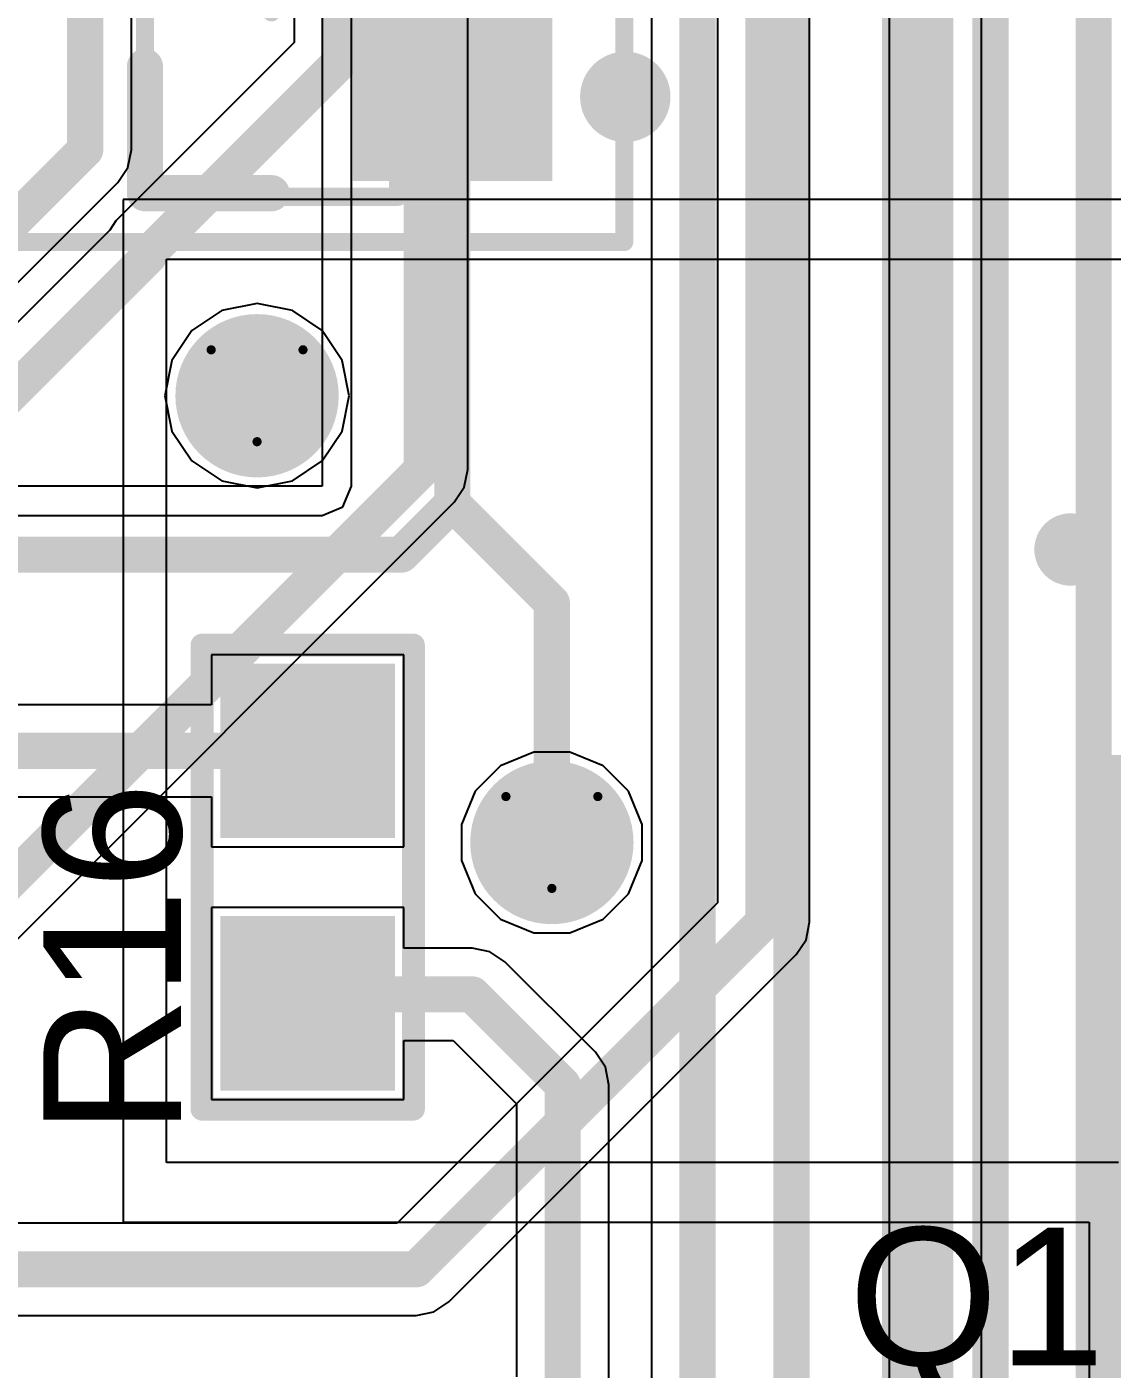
# Model space of a CAD drawing. Header units: inches. Extents: x 0 to 423, y -3 to 110.
# Drawn here: x 46.81 to 52.81, y 25.03 to 32.45 of the extents above; entities that cross this region are included whole.
import ezdxf

# ---------------------------------------------------------------- set-up
doc = ezdxf.new("R2010")
doc.units = ezdxf.units.IN
for name, color, linetype in [('Bottom Layer', 5, 'Continuous'), ('Bottom Solder', 6, 'Continuous'), ('Drill Drawing', 1, 'Continuous'), ('Mechanical 13', 56, 'Continuous'), ('Mechanical 15', 56, 'Continuous'), ('Mechanical 4', 56, 'Continuous'), ('Mid Layer', 16, 'Continuous'), ('Mid Layer 2', 76, 'Continuous'), ('Top Layer', 1, 'Continuous'), ('Top Overlay', 2, 'Continuous'), ('Top Paste', 8, 'Continuous'), ('Top Solder', 216, 'Continuous'), ('Via Holes', 16, 'Continuous')]:
    doc.layers.add(name, color=color, linetype=linetype)
doc.styles.add('Arial', font='', dxfattribs={"height": 0.2})
doc.styles.get('Arial').set_extended_font_data('Arial')

# ---------------------------------------------------------------- blocks, each defined once
blk = doc.blocks.new('SOT23_50')
at = {"layer": 'Top Layer'}
for points in [[(-1.44999583, 0.5690158799999999), (-1.44999583, 1.33101588), (-0.54999509, 1.33101588), (-0.5499950899999999, 0.56901588)], [(0.54999509, -0.3810000000000001), (0.5499950899999999, 0.3809999999999999), (1.44999583, 0.3810000000000001), (1.44999583, -0.3809999999999999)], [(-1.44999837, -1.3310108), (-1.44999837, -0.5690108), (-0.5499976300000001, -0.5690107999999999), (-0.5499976299999999, -1.3310108)]]:
    blk.add_hatch(color=1, dxfattribs=at).paths.add_polyline_path(points)
at = {"layer": 'Top Paste'}
for points in [[(-1.44999583, 0.5690158799999999), (-1.44999583, 1.33101588), (-0.54999509, 1.33101588), (-0.5499950899999999, 0.56901588)], [(0.54999509, -0.3810000000000001), (0.5499950899999999, 0.3809999999999999), (1.44999583, 0.3810000000000001), (1.44999583, -0.3809999999999999)], [(-1.44999837, -1.3310108), (-1.44999837, -0.5690108), (-0.5499976300000001, -0.5690107999999999), (-0.5499976299999999, -1.3310108)]]:
    blk.add_hatch(color=8, dxfattribs=at).paths.add_polyline_path(points)
at = {"layer": 'Top Solder'}
for points in [[(-1.55159583, 0.4674158799999999), (-1.55159583, 1.43261588), (-0.44839509, 1.43261588), (-0.4483950899999999, 0.4674158800000001)], [(0.44839509, -0.4826), (0.4483950899999999, 0.4825999999999999), (1.55159583, 0.4826), (1.55159583, -0.4825999999999999)], [(-1.55159837, -1.4326108), (-1.55159837, -0.4674108), (-0.4483976300000001, -0.4674107999999999), (-0.4483976299999999, -1.4326108)]]:
    blk.add_hatch(color=216, dxfattribs=at).paths.add_polyline_path(points)
at = {"layer": 'Mechanical 13'}
for points in [[(-0.70002654, -1.51998934, 0.0999998, 0.0999998, 0), (-0.70002908, 1.5199868, 0.0999998, 0.0999998, 0)], [(0.6999732, 1.5199868, 0.0999998, 0.0999998, 0), (-0.70002908, 1.5199868, 0.0999998, 0.0999998, 0)], [(0.69997066, -1.51998934, 0.0999998, 0.0999998, 0), (0.6999732, 1.5199868, 0.0999998, 0.0999998, 0)], [(0.69997066, -1.51998934, 0.0999998, 0.0999998, 0), (-0.70002654, -1.51998934, 0.0999998, 0.0999998, 0)]]:
    blk.add_lwpolyline(points, format="xyseb", dxfattribs=at)
for points in [[(-0.72502776, 1.5199868, 0.0499999, 0.0499999, 1), (-0.6750303999999999, 1.5199868, 0.0499999, 0.0499999, 1)], [(-0.72502776, 1.5199868, 0.0499999, 0.0499999, 1), (-0.6750303999999999, 1.5199868, 0.0499999, 0.0499999, 1)], [(0.67497452, 1.5199868, 0.0499999, 0.0499999, 1), (0.72497188, 1.5199868, 0.0499999, 0.0499999, 1)], [(0.67497452, 1.5199868, 0.0499999, 0.0499999, 1), (0.72497188, 1.5199868, 0.0499999, 0.0499999, 1)], [(-0.72502522, -1.51998934, 0.0499999, 0.0499999, 1), (-0.6750278599999999, -1.51998934, 0.0499999, 0.0499999, 1)], [(-0.72502522, -1.51998934, 0.0499999, 0.0499999, 1), (-0.6750278599999999, -1.51998934, 0.0499999, 0.0499999, 1)], [(0.6749719799999999, -1.51998934, 0.0499999, 0.0499999, 1), (0.72496934, -1.51998934, 0.0499999, 0.0499999, 1)], [(0.6749719799999999, -1.51998934, 0.0499999, 0.0499999, 1), (0.72496934, -1.51998934, 0.0499999, 0.0499999, 1)]]:
    blk.add_lwpolyline(points, format="xyseb", close=True, dxfattribs=at)
at = {"layer": 'Mechanical 15'}
for points in [[(-1.95001134, 1.77001678, 0.0999998, 0.0999998, 0), (1.95001134, 1.77002186, 0.0999998, 0.0999998, 0)], [(-1.95001134, -1.76997614, 0.0999998, 0.0999998, 0), (-1.95001134, 1.77001678, 0.0999998, 0.0999998, 0)], [(1.95001134, -1.7699736, 0.0999998, 0.0999998, 0), (1.95001134, 1.77002186, 0.0999998, 0.0999998, 0)], [(-5.08e-06, -0.49997106, 0.0999998, 0.0999998, 0), (0, 0.5000243999999999, 0.0999998, 0.0999998, 0)], [(0.49996852, 0, 0.0999998, 0.0999998, 0), (-0.5000243999999999, 0, 0.0999998, 0.0999998, 0)], [(-1.95001134, -1.76997614, 0.0999998, 0.0999998, 0), (1.95001134, -1.7699736, 0.0999998, 0.0999998, 0)]]:
    blk.add_lwpolyline(points, format="xyseb", dxfattribs=at)
for points in [[(-1.97501002, 1.77001678, 0.0499999, 0.0499999, 1), (-1.92501266, 1.77001678, 0.0499999, 0.0499999, 1)], [(-1.97501002, 1.77001678, 0.0499999, 0.0499999, 1), (-1.92501266, 1.77001678, 0.0499999, 0.0499999, 1)], [(1.92501266, 1.77002186, 0.0499999, 0.0499999, 1), (1.97501002, 1.77002186, 0.0499999, 0.0499999, 1)], [(1.92501266, 1.77002186, 0.0499999, 0.0499999, 1), (1.97501002, 1.77002186, 0.0499999, 0.0499999, 1)], [(-0.02499868, 0.5000243999999999, 0.0499999, 0.0499999, 1), (0.02499868, 0.5000243999999999, 0.0499999, 0.0499999, 1)], [(-0.52502308, 0, 0.0499999, 0.0499999, 1), (-0.47502572, 0, 0.0499999, 0.0499999, 1)], [(0.47496984, 0, 0.0499999, 0.0499999, 1), (0.5249672, 0, 0.0499999, 0.0499999, 1)], [(-0.02500376, -0.49997106, 0.0499999, 0.0499999, 1), (0.0249936, -0.49997106, 0.0499999, 0.0499999, 1)], [(-1.97501002, -1.76997614, 0.0499999, 0.0499999, 1), (-1.92501266, -1.76997614, 0.0499999, 0.0499999, 1)], [(-1.97501002, -1.76997614, 0.0499999, 0.0499999, 1), (-1.92501266, -1.76997614, 0.0499999, 0.0499999, 1)], [(1.92501266, -1.7699736, 0.0499999, 0.0499999, 1), (1.97501002, -1.7699736, 0.0499999, 0.0499999, 1)], [(1.92501266, -1.7699736, 0.0499999, 0.0499999, 1), (1.97501002, -1.7699736, 0.0499999, 0.0499999, 1)]]:
    blk.add_lwpolyline(points, format="xyseb", close=True, dxfattribs=at)
at = {"layer": 'Top Overlay'}
for points in [[(-1.47499578, 1.79999894, 0.2499995, 0.2499995, 1), (-1.72499782, 1.79999894, 0.2499995, 0.2499995, 1)], [(-1.78749706, 1.79999894, 0.12499848, 0.12499848, 1), (-1.66249858, 1.79999894, 0.12499848, 0.12499848, 1)], [(-1.53749502, 1.79999894, 0.12499848, 0.12499848, 1), (-1.41249654, 1.79999894, 0.12499848, 0.12499848, 1)], [(-0.0499999, 1.5000224, 0.0999998, 0.0999998, 1), (0.0499999, 1.5000224, 0.0999998, 0.0999998, 1)], [(0.64997076, 1.5000224, 0.0999998, 0.0999998, 1), (0.74997056, 1.5000224, 0.0999998, 0.0999998, 1)], [(0.64997076, 1.5000224, 0.0999998, 0.0999998, 1), (0.74997056, 1.5000224, 0.0999998, 0.0999998, 1)], [(0.64996822, 0.7999984, 0.0999998, 0.0999998, 1), (0.74996802, 0.7999984, 0.0999998, 0.0999998, 1)], [(0.64996822, -0.7999984, 0.0999998, 0.0999998, 1), (0.74996802, -0.7999984, 0.0999998, 0.0999998, 1)], [(-0.0499999, -1.5000224, 0.0999998, 0.0999998, 1), (0.0499999, -1.5000224, 0.0999998, 0.0999998, 1)], [(0.64997076, -1.50001732, 0.0999998, 0.0999998, 1), (0.74997056, -1.50001732, 0.0999998, 0.0999998, 1)], [(0.64997076, -1.50001732, 0.0999998, 0.0999998, 1), (0.74997056, -1.50001732, 0.0999998, 0.0999998, 1)]]:
    blk.add_lwpolyline(points, format="xyseb", close=True, dxfattribs=at)
for points in [[(0.69997066, 1.5000224, 0.1999996, 0.1999996, 0), (0, 1.5000224, 0.1999996, 0.1999996, 0)], [(0.69996812, 0.7999984, 0.1999996, 0.1999996, 0), (0.69997066, 1.5000224, 0.1999996, 0.1999996, 0)], [(0.69997066, -1.50001732, 0.1999996, 0.1999996, 0), (0.69996812, -0.7999984, 0.1999996, 0.1999996, 0)], [(0, -1.5000224, 0.1999996, 0.1999996, 0), (0.69997066, -1.50001732, 0.1999996, 0.1999996, 0)]]:
    blk.add_lwpolyline(points, format="xyseb", dxfattribs=at)
blk = doc.blocks.new('0603C_TBD_117')
at = {"layer": 'Top Layer'}
for points in [[(-0.3809999999999999, 0.3809999999999999), (0.3809999999999999, 0.3809999999999999), (0.3809999999999999, -0.3809999999999999), (-0.3809999999999999, -0.3809999999999999)], [(1.016, 0.3809999999999999), (1.778, 0.3809999999999999), (1.778, -0.3809999999999999), (1.016, -0.3809999999999999)]]:
    blk.add_hatch(color=1, dxfattribs=at).paths.add_polyline_path(points)
at = {"layer": 'Top Paste'}
for points in [[(-0.3809999999999999, 0.3809999999999999), (0.3809999999999999, 0.3809999999999999), (0.3809999999999999, -0.3809999999999999), (-0.3809999999999999, -0.3809999999999999)], [(1.016, 0.3809999999999999), (1.778, 0.3809999999999999), (1.778, -0.3809999999999999), (1.016, -0.3809999999999999)]]:
    blk.add_hatch(color=8, dxfattribs=at).paths.add_polyline_path(points)
at = {"layer": 'Top Solder'}
for points in [[(-0.4826, 0.4826), (0.4826, 0.4826), (0.4826, -0.4826), (-0.4826, -0.4826)], [(0.9143999999999999, 0.4826), (1.8796, 0.4826), (1.8796, -0.4826), (0.9143999999999999, -0.4826)]]:
    blk.add_hatch(color=216, dxfattribs=at).paths.add_polyline_path(points)
at = {"layer": 'Top Overlay'}
for points in [[(-0.5841999999999999, 0.5841999999999999, 0.127, 0.127, 0), (-0.5841999999999999, -0.5841999999999999, 0.127, 0.127, 0)], [(-0.5841999999999999, 0.5841999999999999, 0.127, 0.127, 0), (1.9812, 0.5841999999999999, 0.127, 0.127, 0)], [(1.9812, 0.5841999999999999, 0.127, 0.127, 0), (1.9812, -0.5841999999999999, 0.127, 0.127, 0)], [(-0.5841999999999999, -0.5841999999999999, 0.127, 0.127, 0), (1.9812, -0.5841999999999999, 0.127, 0.127, 0)]]:
    blk.add_lwpolyline(points, format="xyseb", dxfattribs=at)
for points in [[(-0.61595, 0.5841999999999999, 0.0635, 0.0635, 1), (-0.5524499999999999, 0.5841999999999999, 0.0635, 0.0635, 1)], [(-0.61595, 0.5841999999999999, 0.0635, 0.0635, 1), (-0.5524499999999999, 0.5841999999999999, 0.0635, 0.0635, 1)], [(1.94945, 0.5841999999999999, 0.0635, 0.0635, 1), (2.01295, 0.5841999999999999, 0.0635, 0.0635, 1)], [(1.94945, 0.5841999999999999, 0.0635, 0.0635, 1), (2.01295, 0.5841999999999999, 0.0635, 0.0635, 1)], [(-0.61595, -0.5841999999999999, 0.0635, 0.0635, 1), (-0.5524499999999999, -0.5841999999999999, 0.0635, 0.0635, 1)], [(-0.61595, -0.5841999999999999, 0.0635, 0.0635, 1), (-0.5524499999999999, -0.5841999999999999, 0.0635, 0.0635, 1)], [(1.94945, -0.5841999999999999, 0.0635, 0.0635, 1), (2.01295, -0.5841999999999999, 0.0635, 0.0635, 1)], [(1.94945, -0.5841999999999999, 0.0635, 0.0635, 1), (2.01295, -0.5841999999999999, 0.0635, 0.0635, 1)]]:
    blk.add_lwpolyline(points, format="xyseb", close=True, dxfattribs=at)
blk = doc.blocks.new('SOT23_130')
at = {"layer": 'Top Layer'}
for points in [[(-1.44999837, 0.5690107999999999), (-1.44999837, 1.3310108), (-0.54999763, 1.3310108), (-0.54999763, 0.5690107999999999)], [(0.54999763, -0.3809999999999999), (0.54999763, 0.3809999999999999), (1.44999837, 0.3809999999999999), (1.44999837, -0.3809999999999999)], [(-1.44999837, -1.3310108), (-1.44999837, -0.5690107999999999), (-0.54999763, -0.5690107999999999), (-0.54999763, -1.3310108)]]:
    blk.add_hatch(color=1, dxfattribs=at).paths.add_polyline_path(points)
at = {"layer": 'Top Paste'}
for points in [[(-1.44999837, 0.5690107999999999), (-1.44999837, 1.3310108), (-0.54999763, 1.3310108), (-0.54999763, 0.5690107999999999)], [(0.54999763, -0.3809999999999999), (0.54999763, 0.3809999999999999), (1.44999837, 0.3809999999999999), (1.44999837, -0.3809999999999999)], [(-1.44999837, -1.3310108), (-1.44999837, -0.5690107999999999), (-0.54999763, -0.5690107999999999), (-0.54999763, -1.3310108)]]:
    blk.add_hatch(color=8, dxfattribs=at).paths.add_polyline_path(points)
at = {"layer": 'Top Solder'}
for points in [[(-1.55159837, 0.4674108), (-1.55159837, 1.4326108), (-0.44839763, 1.4326108), (-0.44839763, 0.4674108)], [(0.44839763, -0.4826), (0.44839763, 0.4826), (1.55159837, 0.4826), (1.55159837, -0.4826)], [(-1.55159837, -1.4326108), (-1.55159837, -0.4674108), (-0.44839763, -0.4674108), (-0.44839763, -1.4326108)]]:
    blk.add_hatch(color=216, dxfattribs=at).paths.add_polyline_path(points)
at = {"layer": 'Mechanical 13'}
for points in [[(0.6999732, 1.5199868, 0.0999998, 0.0999998, 0), (-0.700024, 1.5199868, 0.0999998, 0.0999998, 0)], [(-0.700024, 1.5199868, 0.0999998, 0.0999998, 0), (-0.700024, -1.5199868, 0.0999998, 0.0999998, 0)], [(0.6999732, 1.5199868, 0.0999998, 0.0999998, 0), (0.6999732, -1.5199868, 0.0999998, 0.0999998, 0)], [(0.6999732, -1.5199868, 0.0999998, 0.0999998, 0), (-0.700024, -1.5199868, 0.0999998, 0.0999998, 0)]]:
    blk.add_lwpolyline(points, format="xyseb", dxfattribs=at)
for points in [[(-0.7250226799999999, 1.5199868, 0.0499999, 0.0499999, 1), (-0.6750253199999999, 1.5199868, 0.0499999, 0.0499999, 1)], [(-0.7250226799999999, 1.5199868, 0.0499999, 0.0499999, 1), (-0.6750253199999999, 1.5199868, 0.0499999, 0.0499999, 1)], [(0.67497452, 1.5199868, 0.0499999, 0.0499999, 1), (0.72497188, 1.5199868, 0.0499999, 0.0499999, 1)], [(0.67497452, 1.5199868, 0.0499999, 0.0499999, 1), (0.72497188, 1.5199868, 0.0499999, 0.0499999, 1)], [(-0.7250226799999999, -1.5199868, 0.0499999, 0.0499999, 1), (-0.6750253199999999, -1.5199868, 0.0499999, 0.0499999, 1)], [(-0.7250226799999999, -1.5199868, 0.0499999, 0.0499999, 1), (-0.6750253199999999, -1.5199868, 0.0499999, 0.0499999, 1)], [(0.67497452, -1.5199868, 0.0499999, 0.0499999, 1), (0.72497188, -1.5199868, 0.0499999, 0.0499999, 1)], [(0.67497452, -1.5199868, 0.0499999, 0.0499999, 1), (0.72497188, -1.5199868, 0.0499999, 0.0499999, 1)]]:
    blk.add_lwpolyline(points, format="xyseb", close=True, dxfattribs=at)
at = {"layer": 'Mechanical 15'}
for points in [[(1.9500088, 1.7700244, 0.0999998, 0.0999998, 0), (-1.9500088, 1.7700244, 0.0999998, 0.0999998, 0)], [(-1.9500088, 1.7700244, 0.0999998, 0.0999998, 0), (-1.9500088, -1.7699736, 0.0999998, 0.0999998, 0)], [(1.9500088, 1.7700244, 0.0999998, 0.0999998, 0), (1.9500088, -1.7699736, 0.0999998, 0.0999998, 0)], [(0, 0.5000243999999999, 0.0999998, 0.0999998, 0), (0, -0.4999736, 0.0999998, 0.0999998, 0)], [(0.4999736, 0, 0.0999998, 0.0999998, 0), (-0.5000243999999999, 0, 0.0999998, 0.0999998, 0)], [(1.9500088, -1.7699736, 0.0999998, 0.0999998, 0), (-1.9500088, -1.7699736, 0.0999998, 0.0999998, 0)]]:
    blk.add_lwpolyline(points, format="xyseb", dxfattribs=at)
for points in [[(-1.97500748, 1.7700244, 0.0499999, 0.0499999, 1), (-1.92501012, 1.7700244, 0.0499999, 0.0499999, 1)], [(-1.97500748, 1.7700244, 0.0499999, 0.0499999, 1), (-1.92501012, 1.7700244, 0.0499999, 0.0499999, 1)], [(1.92501012, 1.7700244, 0.0499999, 0.0499999, 1), (1.97500748, 1.7700244, 0.0499999, 0.0499999, 1)], [(1.92501012, 1.7700244, 0.0499999, 0.0499999, 1), (1.97500748, 1.7700244, 0.0499999, 0.0499999, 1)], [(-0.02499868, 0.5000243999999999, 0.0499999, 0.0499999, 1), (0.02499868, 0.5000243999999999, 0.0499999, 0.0499999, 1)], [(-0.52502308, 0, 0.0499999, 0.0499999, 1), (-0.47502572, 0, 0.0499999, 0.0499999, 1)], [(0.47497492, 0, 0.0499999, 0.0499999, 1), (0.52497228, 0, 0.0499999, 0.0499999, 1)], [(-0.02499868, -0.4999736, 0.0499999, 0.0499999, 1), (0.02499868, -0.4999736, 0.0499999, 0.0499999, 1)], [(-1.97500748, -1.7699736, 0.0499999, 0.0499999, 1), (-1.92501012, -1.7699736, 0.0499999, 0.0499999, 1)], [(-1.97500748, -1.7699736, 0.0499999, 0.0499999, 1), (-1.92501012, -1.7699736, 0.0499999, 0.0499999, 1)], [(1.92501012, -1.7699736, 0.0499999, 0.0499999, 1), (1.97500748, -1.7699736, 0.0499999, 0.0499999, 1)], [(1.92501012, -1.7699736, 0.0499999, 0.0499999, 1), (1.97500748, -1.7699736, 0.0499999, 0.0499999, 1)]]:
    blk.add_lwpolyline(points, format="xyseb", close=True, dxfattribs=at)
at = {"layer": 'Top Overlay'}
for points in [[(0.6999732, 1.5000224, 0.1999996, 0.1999996, 0), (0, 1.5000224, 0.1999996, 0.1999996, 0)], [(0.6999732, 1.5000224, 0.1999996, 0.1999996, 0), (0.6999732, 0.7999984, 0.1999996, 0.1999996, 0)], [(0.6999732, -0.7999984, 0.1999996, 0.1999996, 0), (0.6999732, -1.5000224, 0.1999996, 0.1999996, 0)], [(0.6999732, -1.5000224, 0.1999996, 0.1999996, 0), (0, -1.5000224, 0.1999996, 0.1999996, 0)]]:
    blk.add_lwpolyline(points, format="xyseb", dxfattribs=at)
for points in [[(-0.0499999, 1.5000224, 0.0999998, 0.0999998, 1), (0.0499999, 1.5000224, 0.0999998, 0.0999998, 1)], [(0.6499733, 1.5000224, 0.0999998, 0.0999998, 1), (0.7499731, 1.5000224, 0.0999998, 0.0999998, 1)], [(0.6499733, 1.5000224, 0.0999998, 0.0999998, 1), (0.7499731, 1.5000224, 0.0999998, 0.0999998, 1)], [(-1.83079898, 0.9671989799999999, 0.2499995, 0.2499995, 1), (-2.08080102, 0.9671989799999999, 0.2499995, 0.2499995, 1)], [(-2.14330026, 0.9671989799999999, 0.12499848, 0.12499848, 1), (-2.01830178, 0.9671989799999999, 0.12499848, 0.12499848, 1)], [(-1.89329822, 0.9671989799999999, 0.12499848, 0.12499848, 1), (-1.76829974, 0.9671989799999999, 0.12499848, 0.12499848, 1)], [(0.6499733, 0.7999984, 0.0999998, 0.0999998, 1), (0.7499731, 0.7999984, 0.0999998, 0.0999998, 1)], [(0.6499733, -0.7999984, 0.0999998, 0.0999998, 1), (0.7499731, -0.7999984, 0.0999998, 0.0999998, 1)], [(-0.0499999, -1.5000224, 0.0999998, 0.0999998, 1), (0.0499999, -1.5000224, 0.0999998, 0.0999998, 1)], [(0.6499733, -1.5000224, 0.0999998, 0.0999998, 1), (0.7499731, -1.5000224, 0.0999998, 0.0999998, 1)], [(0.6499733, -1.5000224, 0.0999998, 0.0999998, 1), (0.7499731, -1.5000224, 0.0999998, 0.0999998, 1)]]:
    blk.add_lwpolyline(points, format="xyseb", close=True, dxfattribs=at)

msp = doc.modelspace()

# ---------------------------------------------------------------- hatches: boundary and pattern name
at = {"layer": 'Bottom Layer'}
h = msp.add_hatch(color=5, dxfattribs=at)
edge = h.paths.add_edge_path()
edge.add_arc((48.08000036, 30.41000014), 0.3499993, 0, 360)
h = msp.add_hatch(color=5, dxfattribs=at)
edge = h.paths.add_edge_path()
edge.add_arc((49.70990058, 27.93994412), 0.3499993, 0, 360)
at = {"layer": 'Bottom Solder'}
h = msp.add_hatch(color=6, dxfattribs=at)
edge = h.paths.add_edge_path()
edge.add_arc((48.08000036, 30.41000014), 0.4515993, 0, 360)
h = msp.add_hatch(color=6, dxfattribs=at)
edge = h.paths.add_edge_path()
edge.add_arc((49.70990058, 27.93994412), 0.4515993, 0, 360)
at = {"layer": 'Mid Layer'}
h = msp.add_hatch(color=16, dxfattribs=at)
edge = h.paths.add_edge_path()
edge.add_arc((48.08000036, 30.41000014), 0.3499993, 0, 360)
h = msp.add_hatch(color=16, dxfattribs=at)
edge = h.paths.add_edge_path()
edge.add_arc((49.70990058, 27.93994412), 0.3499993, 0, 360)
at = {"layer": 'Mid Layer 2'}
h = msp.add_hatch(color=76, dxfattribs=at)
edge = h.paths.add_edge_path()
edge.add_arc((48.08000036, 30.41000014), 0.3499993, 0, 360)
h = msp.add_hatch(color=76, dxfattribs=at)
edge = h.paths.add_edge_path()
edge.add_arc((49.70990058, 27.93994412), 0.3499993, 0, 360)
at = {"layer": 'Top Layer'}
h = msp.add_hatch(color=1, dxfattribs=at)
edge = h.paths.add_edge_path()
edge.add_arc((48.08000036, 30.41000014), 0.3499993, 0, 360)
h = msp.add_hatch(color=1, dxfattribs=at)
edge = h.paths.add_edge_path()
edge.add_arc((49.70990058, 27.93994412), 0.3499993, 0, 360)
at = {"layer": 'Top Solder'}
h = msp.add_hatch(color=216, dxfattribs=at)
edge = h.paths.add_edge_path()
edge.add_arc((48.08000036, 30.41000014), 0.4515993, 0, 360)
h = msp.add_hatch(color=216, dxfattribs=at)
edge = h.paths.add_edge_path()
edge.add_arc((49.70990058, 27.93994412), 0.4515993, 0, 360)
at = {"layer": 'Via Holes'}
h = msp.add_hatch(color=7, dxfattribs=at)
edge = h.paths.add_edge_path()
edge.add_arc((48.08000036, 30.41000014), 0.2499995, 0, 360)
h = msp.add_hatch(color=7, dxfattribs=at)
edge = h.paths.add_edge_path()
edge.add_arc((49.70990058, 27.93994412), 0.2499995, 0, 360)

# ---------------------------------------------------------------- linework, layer by layer
at = {"layer": 'Bottom Layer'}
for p, q in [((48.28510282, 49.57106672), (48.28510282, 32.36267594)), ((47.38489634, 31.7700025), (47.38489634, 44.56852909999999)), ((49.2448977, 30.00147416), (49.2448977, 37.41169301999999)), ((52.08479296, 23.91989628), (52.08479296, 37.45507622)), ((51.57499972, 37.34949604), (51.57499972, 24.025479)), ((51.13489646, 27.49999834), (51.13489646, 36.2825157)), ((50.62510322, 36.17693552), (50.62510322, 27.60557852)), ((48.28510282, 32.36267594), (47.29976062, 31.37733374)), ((47.36549328, 31.67245634), (47.38489634, 31.7700025)), ((47.31023811999999, 31.5897641), (47.36549328, 31.67245634)), ((44.05724742, 28.33677086), (47.31023811999999, 31.5897641)), ((47.26544268, 31.32597494), (42.94371904, 27.0042513)), ((47.29976062, 31.37733374), (47.26544268, 31.32597494)), ((49.22549464, 29.90393054), (49.2448977, 30.00147416)), ((49.17024202, 29.82123576), (49.22549464, 29.90393054)), ((45.31089997999999, 25.96189626), (49.17024202, 29.82123576)), ((50.62510322, 27.60557852), (48.85442096, 25.83489626)), ((51.11549339999999, 27.40245218), (51.13489646, 27.49999834)), ((51.06023824, 27.31975994), (51.11549339999999, 27.40245218)), ((49.14023954, 25.39976124), (51.06023824, 27.31975994)), ((48.85442096, 25.83489626), (45.35649552, 25.83489626)), ((49.0575473, 25.34450608), (49.14023954, 25.39976124)), ((38.52993056, 25.32510302), (48.96000114, 25.32510302)), ((48.96000114, 25.32510302), (49.0575473, 25.34450608))]:
    msp.add_line(p, q, dxfattribs=at)
for points in [[(48.53999944, 32.25709576, 0.1999996, 0.1999996, 0), (48.53999944, 56.00999974, 0.1999996, 0.1999996, 0)], [(48.99000108, 30.00147416, 0.1999996, 0.1999996, 0), (48.99000108, 51.40000134, 0.1999996, 0.1999996, 0)], [(47.12999971999999, 31.7700025, 0.1999996, 0.1999996, 0), (47.12999971999999, 44.56852909999999, 0.1999996, 0.1999996, 0)], [(51.82989634, 23.91989628, 0.1999996, 0.1999996, 0), (51.82989634, 37.45507622, 0.1999996, 0.1999996, 0)], [(50.87999984, 27.49999834, 0.1999996, 0.1999996, 0), (50.87999984, 36.2825157, 0.1999996, 0.1999996, 0)], [(47.47999901999999, 31.19709534, 0.1999996, 0.1999996, 0), (48.53999944, 32.25709576, 0.1999996, 0.1999996, 0)], [(43.8770014, 28.51700164, 0.1999996, 0.1999996, 0), (47.12999971999999, 31.7700025, 0.1999996, 0.1999996, 0)], [(42.97994452, 26.67999998, 0.1999996, 0.1999996, 0), (47.47999901999999, 31.18005448, 0.1999996, 0.1999996, 0)], [(47.47999901999999, 31.18005448, 0.1999996, 0.1999996, 0), (47.47999901999999, 31.19709534, 0.1999996, 0.1999996, 0)], [(45.09852804, 26.11000112, 0.1999996, 0.1999996, 0), (48.99000108, 30.00147416, 0.1999996, 0.1999996, 0)], [(48.96000114, 25.57999964, 0.1999996, 0.1999996, 0), (50.87999984, 27.49999834, 0.1999996, 0.1999996, 0)], [(38.52993056, 25.57999964, 0.1999996, 0.1999996, 0), (48.96000114, 25.57999964, 0.1999996, 0.1999996, 0)]]:
    msp.add_lwpolyline(points, format="xyseb", dxfattribs=at)
for points in [[(48.48999954, 32.25709576, 0.0999998, 0.0999998, 1), (48.58999934, 32.25709576, 0.0999998, 0.0999998, 1)], [(48.48999954, 32.25709576, 0.0999998, 0.0999998, 1), (48.58999934, 32.25709576, 0.0999998, 0.0999998, 1)], [(47.07999982, 31.7700025, 0.0999998, 0.0999998, 1), (47.17999962, 31.7700025, 0.0999998, 0.0999998, 1)], [(47.07999982, 31.7700025, 0.0999998, 0.0999998, 1), (47.17999962, 31.7700025, 0.0999998, 0.0999998, 1)], [(47.42999912, 31.19709534, 0.0999998, 0.0999998, 1), (47.52999892, 31.19709534, 0.0999998, 0.0999998, 1)], [(47.42999912, 31.19709534, 0.0999998, 0.0999998, 1), (47.52999892, 31.19709534, 0.0999998, 0.0999998, 1)], [(47.42999912, 31.18005448, 0.0999998, 0.0999998, 1), (47.52999892, 31.18005448, 0.0999998, 0.0999998, 1)], [(47.42999912, 31.18005448, 0.0999998, 0.0999998, 1), (47.52999892, 31.18005448, 0.0999998, 0.0999998, 1)], [(48.94000118, 30.00147416, 0.0999998, 0.0999998, 1), (49.04000098, 30.00147416, 0.0999998, 0.0999998, 1)], [(48.94000118, 30.00147416, 0.0999998, 0.0999998, 1), (49.04000098, 30.00147416, 0.0999998, 0.0999998, 1)], [(50.82999994, 27.49999834, 0.0999998, 0.0999998, 1), (50.92999973999999, 27.49999834, 0.0999998, 0.0999998, 1)], [(50.82999994, 27.49999834, 0.0999998, 0.0999998, 1), (50.92999973999999, 27.49999834, 0.0999998, 0.0999998, 1)], [(48.91000124, 25.57999964, 0.0999998, 0.0999998, 1), (49.01000103999999, 25.57999964, 0.0999998, 0.0999998, 1)], [(48.91000124, 25.57999964, 0.0999998, 0.0999998, 1), (49.01000103999999, 25.57999964, 0.0999998, 0.0999998, 1)]]:
    msp.add_lwpolyline(points, format="xyseb", close=True, dxfattribs=at)
at = {"layer": 'Drill Drawing'}
for points in [[(47.82600036, 30.66400014, 0.0508, 0.0508, 0), (48.33400036, 30.66400014, 0.0508, 0.0508, 0)], [(47.82600036, 30.66400014, 0.0508, 0.0508, 0), (48.08000036, 30.15600014, 0.0508, 0.0508, 0)], [(48.08000036, 30.15600014, 0.0508, 0.0508, 0), (48.33400036, 30.66400014, 0.0508, 0.0508, 0)], [(49.45590058, 28.19394412, 0.0508, 0.0508, 0), (49.96390057999999, 28.19394412, 0.0508, 0.0508, 0)], [(49.45590058, 28.19394412, 0.0508, 0.0508, 0), (49.70990058, 27.68594411999999, 0.0508, 0.0508, 0)], [(49.70990058, 27.68594411999999, 0.0508, 0.0508, 0), (49.96390057999999, 28.19394412, 0.0508, 0.0508, 0)]]:
    msp.add_lwpolyline(points, format="xyseb", dxfattribs=at)
for points in [[(47.81330035999999, 30.66400014, 0.0254, 0.0254, 1), (47.83870036, 30.66400014, 0.0254, 0.0254, 1)], [(47.81330035999999, 30.66400014, 0.0254, 0.0254, 1), (47.83870036, 30.66400014, 0.0254, 0.0254, 1)], [(48.32130036, 30.66400014, 0.0254, 0.0254, 1), (48.34670036, 30.66400014, 0.0254, 0.0254, 1)], [(48.32130036, 30.66400014, 0.0254, 0.0254, 1), (48.34670036, 30.66400014, 0.0254, 0.0254, 1)], [(48.06730036, 30.15600014, 0.0254, 0.0254, 1), (48.09270035999999, 30.15600014, 0.0254, 0.0254, 1)], [(48.06730036, 30.15600014, 0.0254, 0.0254, 1), (48.09270035999999, 30.15600014, 0.0254, 0.0254, 1)], [(49.44320058, 28.19394412, 0.0254, 0.0254, 1), (49.46860058, 28.19394412, 0.0254, 0.0254, 1)], [(49.44320058, 28.19394412, 0.0254, 0.0254, 1), (49.46860058, 28.19394412, 0.0254, 0.0254, 1)], [(49.95120058, 28.19394412, 0.0254, 0.0254, 1), (49.97660058, 28.19394412, 0.0254, 0.0254, 1)], [(49.95120058, 28.19394412, 0.0254, 0.0254, 1), (49.97660058, 28.19394412, 0.0254, 0.0254, 1)], [(49.69720058, 27.68594411999999, 0.0254, 0.0254, 1), (49.72260058, 27.68594411999999, 0.0254, 0.0254, 1)], [(49.69720058, 27.68594411999999, 0.0254, 0.0254, 1), (49.72260058, 27.68594411999999, 0.0254, 0.0254, 1)]]:
    msp.add_lwpolyline(points, format="xyseb", close=True, dxfattribs=at)
at = {"layer": 'Mechanical 4'}
for points in [[(52.67724796, 29.55993834, 0.1999996, 0.1999996, 1), (52.47724835999999, 29.55993834, 0.1999996, 0.1999996, 1)], [(52.67724796, 29.55993834, 0.1999996, 0.1999996, 1), (52.47724835999999, 29.55993834, 0.1999996, 0.1999996, 1)], [(52.42724845999999, 29.55993834, 0.0999998, 0.0999998, 1), (52.52724826, 29.55993834, 0.0999998, 0.0999998, 1)], [(52.42724845999999, 29.55993834, 0.0999998, 0.0999998, 1), (52.52724826, 29.55993834, 0.0999998, 0.0999998, 1)], [(52.62724806, 29.55993834, 0.0999998, 0.0999998, 1), (52.72724786000001, 29.55993834, 0.0999998, 0.0999998, 1)], [(52.62724806, 29.55993834, 0.0999998, 0.0999998, 1), (52.72724786000001, 29.55993834, 0.0999998, 0.0999998, 1)]]:
    msp.add_lwpolyline(points, format="xyseb", close=True, dxfattribs=at)
at = {"layer": 'Mid Layer'}
for p, q in [((47.88491058, 30.8809898), (47.71952101999999, 30.77047948)), ((48.08000036, 30.91979592), (47.88491058, 30.8809898)), ((48.27509014, 30.8809898), (48.08000036, 30.91979592)), ((48.4404797, 30.77047948), (48.27509014, 30.8809898)), ((47.71952101999999, 30.77047948), (47.6090107, 30.60508992)), ((48.55099002, 30.60508992), (48.4404797, 30.77047948)), ((47.6090107, 30.60508992), (47.57020458, 30.41000014)), ((48.58979614, 30.41000014), (48.55099002, 30.60508992)), ((47.57020458, 30.41000014), (47.6090107, 30.21491036)), ((48.55099002, 30.21491036), (48.58979614, 30.41000014)), ((47.6090107, 30.21491036), (47.71952101999999, 30.0495208)), ((48.4404797, 30.0495208), (48.55099002, 30.21491036)), ((47.71952101999999, 30.0495208), (47.88491058, 29.93901048)), ((48.27509014, 29.93901048), (48.4404797, 30.0495208)), ((47.88491058, 29.93901048), (48.08000036, 29.90020436)), ((48.08000036, 29.90020436), (48.27509014, 29.93901048))]:
    msp.add_line(p, q, dxfattribs=at)
at = {"layer": 'Mid Layer 2'}
for p, q in [((57.8358, 31.496), (47.33999676, 31.496)), ((47.33999676, 31.496), (47.33999676, 25.83993054)), ((47.57951875999999, 26.16975207999999), (47.57951875999999, 31.16440808)), ((47.57951875999999, 31.16440808), (58.19499917999999, 31.16440808)), ((49.61044433999999, 28.43994312), (49.4266728, 28.3638244)), ((49.80935682, 28.43994312), (49.61044433999999, 28.43994312)), ((49.99312835999999, 28.3638244), (49.80935682, 28.43994312)), ((49.4266728, 28.3638244), (49.2860203, 28.2231719)), ((50.13378086, 28.2231719), (49.99312835999999, 28.3638244)), ((49.2860203, 28.2231719), (49.20990158, 28.03940036)), ((50.20989958, 28.03940036), (50.13378086, 28.2231719)), ((49.20990158, 28.03940036), (49.20990158, 27.84048787999999)), ((50.20989958, 27.84048787999999), (50.20989958, 28.03940036)), ((49.20990158, 27.84048787999999), (49.2860203, 27.65671634)), ((50.13378086, 27.65671634), (50.20989958, 27.84048787999999)), ((49.2860203, 27.65671634), (49.4266728, 27.51606384)), ((49.99312835999999, 27.51606384), (50.13378086, 27.65671634)), ((49.4266728, 27.51606384), (49.61044433999999, 27.43994512)), ((49.80935682, 27.43994512), (49.99312835999999, 27.51606384)), ((49.61044433999999, 27.43994512), (49.80935682, 27.43994512)), ((52.8419314, 26.16975207999999), (47.57951875999999, 26.16975207999999)), ((47.33999676, 25.83993054), (52.67999369999999, 25.83993054)), ((52.67999369999999, 25.83993054), (52.67999369999999, 20.3708))]:
    msp.add_line(p, q, dxfattribs=at)
at = {"layer": 'Top Layer'}
for p, q in [((50.26019665999999, 36.37932526), (50.26019665999999, 18.42067436)), ((48.43990057999999, 33.41099998), (48.43990057999999, 29.90994018)), ((48.60225991999999, 29.90994018), (48.60225991999999, 33.4035273)), ((48.43990057999999, 29.90994018), (45.27000344, 29.90994018)), ((48.55470603999999, 29.79513472), (48.60225991999999, 29.90994018)), ((48.43990057999999, 29.74758084), (48.55470603999999, 29.79513472)), ((45.27000344, 29.74758084), (48.43990057999999, 29.74758084)), ((48.89096902, 28.97799386), (47.82896962, 28.97799386)), ((47.82896962, 28.97799386), (47.82896962, 28.70189078)), ((48.89096902, 27.91599446), (48.89096902, 28.97799386)), ((47.82896962, 28.70189078), (46.61099898, 28.70189078)), ((46.61099898, 28.19209754), (47.82896962, 28.19209754)), ((47.82896962, 28.19209754), (47.82896962, 27.91599446)), ((47.82896962, 27.91599446), (48.89096902, 27.91599446)), ((48.89096902, 27.58099386), (47.82896962, 27.58099386)), ((47.82896962, 27.58099386), (47.82896962, 26.51899445999999)), ((48.89096902, 27.35489576), (48.89096902, 27.58099386)), ((49.26993702, 27.35489576), (48.89096902, 27.35489576)), ((49.36748318, 27.3354927), (49.26993702, 27.35489576)), ((49.45017542, 27.28023754), (49.36748318, 27.3354927)), ((49.95023792, 26.78017504), (49.45017542, 27.28023754)), ((48.89096902, 26.51899445999999), (48.89096902, 26.84510252)), ((48.89096902, 26.84510252), (49.16435684, 26.84510252)), ((49.16435684, 26.84510252), (49.5151029, 26.49435646)), ((50.00549307999999, 26.6974828), (49.95023792, 26.78017504)), ((50.02489614, 26.59993664), (50.00549307999999, 26.6974828)), ((50.02489614, 24.87996294), (50.02489614, 26.59993664)), ((47.82896962, 26.51899445999999), (48.89096902, 26.51899445999999)), ((49.5151029, 26.49435646), (49.5151029, 24.98554312))]:
    msp.add_line(p, q, dxfattribs=at)
for points in [[(52.70509397999999, 17.24509378, 0.1999996, 0.1999996, 0), (52.70509397999999, 42.2204134, 0.1999996, 0.1999996, 0)], [(52.13509512, 17.42509342, 0.1999996, 0.1999996, 0), (52.13509512, 42.13352508, 0.1999996, 0.1999996, 0)], [(51.63509357999999, 17.71509284, 0.1999996, 0.1999996, 0), (51.63509357999999, 36.80135134, 0.1999996, 0.1999996, 0)], [(51.03509478, 18.0050948, 0.1999996, 0.1999996, 0), (51.03509478, 36.66490508, 0.1999996, 0.1999996, 0)], [(50.51509328, 18.31509418, 0.1999996, 0.1999996, 0), (50.51509328, 36.48490544, 0.1999996, 0.1999996, 0)], [(49.1599982, 29.81432441999999, 0.1999996, 0.1999996, 0), (49.1599982, 32.07998918, 0.1999996, 0.1999996, 0)], [(48.87700156, 29.53132778, 0.1999996, 0.1999996, 0), (49.1599982, 29.81432441999999, 0.1999996, 0.1999996, 0)], [(49.1599982, 29.81432441999999, 0.1999996, 0.1999996, 0), (49.70990058, 29.26442204, 0.1999996, 0.1999996, 0)], [(44.93864012, 29.53132778, 0.1999996, 0.1999996, 0), (48.87700156, 29.53132778, 0.1999996, 0.1999996, 0)], [(49.70990058, 27.93994412, 0.1999996, 0.1999996, 0), (49.70990058, 29.26442204, 0.1999996, 0.1999996, 0)], [(46.07999928, 28.44699416, 0.1999996, 0.1999996, 0), (48.35996932, 28.44699416, 0.1999996, 0.1999996, 0)], [(48.35996932, 27.06494714, 0.1999996, 0.1999996, 0), (48.35996932, 27.09999914, 0.1999996, 0.1999996, 0)], [(48.35996932, 27.06494714, 0.1999996, 0.1999996, 0), (48.36744453999999, 27.05747192, 0.1999996, 0.1999996, 0)], [(48.36744708, 27.05747192, 0.1999996, 0.1999996, 0), (48.40997429999999, 27.09999914, 0.1999996, 0.1999996, 0)], [(48.40997429999999, 27.09999914, 0.1999996, 0.1999996, 0), (49.26993702, 27.09999914, 0.1999996, 0.1999996, 0)], [(49.26993702, 27.09999914, 0.1999996, 0.1999996, 0), (49.76999952, 26.59993664, 0.1999996, 0.1999996, 0)], [(48.35996932, 27.04999416, 0.1999996, 0.1999996, 0), (48.36744708, 27.05747192, 0.1999996, 0.1999996, 0)], [(48.36744453999999, 27.05747192, 0.1999996, 0.1999996, 0), (48.36744708, 27.05747192, 0.1999996, 0.1999996, 0)], [(49.76999952, 24.87996294, 0.1999996, 0.1999996, 0), (49.76999952, 26.59993664, 0.1999996, 0.1999996, 0)]]:
    msp.add_lwpolyline(points, format="xyseb", dxfattribs=at)
for points in [[(49.10999829999999, 32.07998918, 0.0999998, 0.0999998, 1), (49.2099981, 32.07998918, 0.0999998, 0.0999998, 1)], [(49.10999829999999, 29.81432441999999, 0.0999998, 0.0999998, 1), (49.2099981, 29.81432441999999, 0.0999998, 0.0999998, 1)], [(49.10999829999999, 29.81432441999999, 0.0999998, 0.0999998, 1), (49.2099981, 29.81432441999999, 0.0999998, 0.0999998, 1)], [(49.10999829999999, 29.81432441999999, 0.0999998, 0.0999998, 1), (49.2099981, 29.81432441999999, 0.0999998, 0.0999998, 1)], [(48.82700165999999, 29.53132778, 0.0999998, 0.0999998, 1), (48.92700146, 29.53132778, 0.0999998, 0.0999998, 1)], [(48.82700165999999, 29.53132778, 0.0999998, 0.0999998, 1), (48.92700146, 29.53132778, 0.0999998, 0.0999998, 1)], [(49.65990067999999, 29.26442204, 0.0999998, 0.0999998, 1), (49.75990048, 29.26442204, 0.0999998, 0.0999998, 1)], [(49.65990067999999, 29.26442204, 0.0999998, 0.0999998, 1), (49.75990048, 29.26442204, 0.0999998, 0.0999998, 1)], [(48.30996941999999, 28.44699416, 0.0999998, 0.0999998, 1), (48.40996922, 28.44699416, 0.0999998, 0.0999998, 1)], [(49.65990067999999, 27.93994412, 0.0999998, 0.0999998, 1), (49.75990048, 27.93994412, 0.0999998, 0.0999998, 1)], [(48.30996941999999, 27.09999914, 0.0999998, 0.0999998, 1), (48.40996922, 27.09999914, 0.0999998, 0.0999998, 1)], [(48.30996941999999, 27.06494714, 0.0999998, 0.0999998, 1), (48.40996922, 27.06494714, 0.0999998, 0.0999998, 1)], [(48.30996941999999, 27.06494714, 0.0999998, 0.0999998, 1), (48.40996922, 27.06494714, 0.0999998, 0.0999998, 1)], [(48.3599744, 27.09999914, 0.0999998, 0.0999998, 1), (48.4599742, 27.09999914, 0.0999998, 0.0999998, 1)], [(48.3599744, 27.09999914, 0.0999998, 0.0999998, 1), (48.4599742, 27.09999914, 0.0999998, 0.0999998, 1)], [(49.21993712, 27.09999914, 0.0999998, 0.0999998, 1), (49.31993692, 27.09999914, 0.0999998, 0.0999998, 1)], [(49.21993712, 27.09999914, 0.0999998, 0.0999998, 1), (49.31993692, 27.09999914, 0.0999998, 0.0999998, 1)], [(48.30996941999999, 27.04999416, 0.0999998, 0.0999998, 1), (48.40996922, 27.04999416, 0.0999998, 0.0999998, 1)], [(48.31744464, 27.05747192, 0.0999998, 0.0999998, 1), (48.41744444, 27.05747192, 0.0999998, 0.0999998, 1)], [(48.31744464, 27.05747192, 0.0999998, 0.0999998, 1), (48.41744444, 27.05747192, 0.0999998, 0.0999998, 1)], [(48.31744717999999, 27.05747192, 0.0999998, 0.0999998, 1), (48.41744698, 27.05747192, 0.0999998, 0.0999998, 1)], [(48.31744717999999, 27.05747192, 0.0999998, 0.0999998, 1), (48.41744698, 27.05747192, 0.0999998, 0.0999998, 1)], [(48.31744717999999, 27.05747192, 0.0999998, 0.0999998, 1), (48.41744698, 27.05747192, 0.0999998, 0.0999998, 1)], [(49.71999962, 26.59993664, 0.0999998, 0.0999998, 1), (49.81999941999999, 26.59993664, 0.0999998, 0.0999998, 1)], [(49.71999962, 26.59993664, 0.0999998, 0.0999998, 1), (49.81999941999999, 26.59993664, 0.0999998, 0.0999998, 1)]]:
    msp.add_lwpolyline(points, format="xyseb", close=True, dxfattribs=at)

# ---------------------------------------------------------------- block references
for name, p, rotation in [('SOT23_130', (48.1600002, 33.02999998), 180), ('0603C_TBD_117', (48.35996932, 27.04999416), 90), ('SOT23_50', (54.57724416, 26.42293927999999), 270)]:
    msp.add_blockref(name, p, dxfattribs=dict(rotation=rotation))

# ---------------------------------------------------------------- texts
at = {"layer": 'Top Overlay', "style": 'Arial'}
msp.add_text('R16', height=0.7619999999999999, rotation=90, dxfattribs=at).set_placement((47.65999612, 26.31999816))
msp.add_text('Q1', height=0.7619999999999999, dxfattribs=at).set_placement((51.34941215999999, 25.04906344))

doc.saveas('drawing.dxf')
